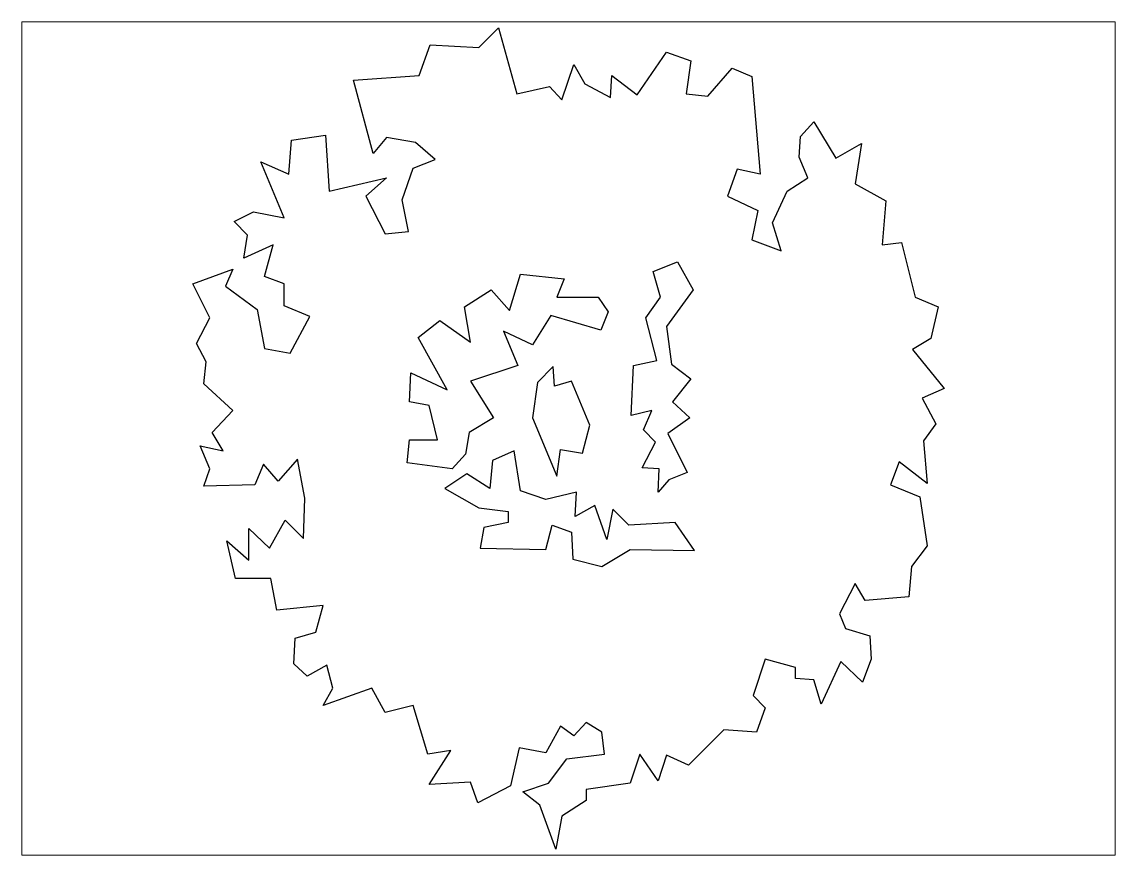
# Paper-space layout 'Layout1' of a CAD drawing. Header units: millimetres. Extents: x 1.05 to 9.45, y 0.8 to 7.2.
# The model-space entities are those that its viewports show. They can reach past a viewport. Long polylines and large blocks are cut down to what shows.
import ezdxf

# ---------------------------------------------------------------- set-up
doc = ezdxf.new("R2010")
doc.units = ezdxf.units.MM
doc.header["$MEASUREMENT"] = 0

# ---------------------------------------------------------------- blocks, each defined once
blk = doc.blocks.new('SYMBOL_Tree_3_2D')
at = {"color": 0, "linetype": 'ByBlock'}
for points in [[(-2244.5, -437.8), (-2205.9, -329.4), (-2268, -182.4), (-2120.7, -213.3), (-2190.5, -97.2), (-2058.9, 42.1), (-2244.5, 212.4), (-2229.1, 351.7), (-2291.1, 467.8), (-2205.9, 630.5), (-2314.3, 847.1), (-2058.9, 940), (-2105.2, 831.6), (-1904.1, 684.6), (-1857.5, 436.9), (-1695, 406), (-1571.2, 638.2), (-1733.7, 707.8), (-1733.7, 847.1), (-1857.5, 893.7), (-1803.5, 1094.8), (-1989.1, 1009.6), (-1965.9, 1156.9), (-2051.2, 1241.8), (-1927.3, 1303.9), (-1733.7, 1265), (-1881, 1621.1), (-1702.8, 1543.9), (-1687.3, 1760.4), (-1470.5, 1791.6), (-1447.3, 1435.5), (-1083.5, 1520.5), (-1215.1, 1404.6), (-1091.2, 1164.6), (-944.2, 1180), (-982.8, 1381.1), (-913.3, 1582.5), (-774, 1636.6), (-897.8, 1745), (-1083.5, 1775.9), (-1168.7, 1675.5), (-1292.6, 2139.7), (-874.7, 2170.6), (-804.9, 2364.3), (-495.4, 2348.8), (-371.5, 2472.7), (-255.4, 2054.7), (-46.3, 2101.1), (30.9, 2015.9), (108.4, 2240.4), (178.2, 2116.6), (340.7, 2031.3), (348.4, 2170.6), (510.9, 2047), (696.8, 2317.9), (851.6, 2263.6), (820.7, 2054.7), (960, 2039.1), (1114.7, 2217.2), (1238.6, 2162.9), (1292.7, 1543.9), (1145.6, 1574.8), (1083.8, 1404.6), (1277.2, 1311.6), (1238.6, 1125.7), (1424.2, 1056.2), (1370.2, 1234.1), (1463.1, 1435.5), (1594.7, 1520.5), (1540.4, 1652), (1548.1, 1783.6), (1633.3, 1876.6), (1772.6, 1644.3), (1935.1, 1737.3), (1896.5, 1481.8), (2090.1, 1373.4), (2066.7, 1094.8), (2190.5, 1110.3), (2275.8, 762.1), (2422.8, 700.1), (2376.5, 498.7), (2260.3, 429.2), (2461.7, 181.5), (2322.1, 119.6), (2407.4, -43.1), (2329.9, -151.5), (2353.3, -422.4), (2175.1, -283.1), (2121, -430.1), (2306.7, -507.4), (2353.3, -817.1), (2252.6, -948.7), (2237.1, -1142.1), (1958.5, -1165.3), (1896.5, -1057.1), (1795.8, -1250.5), (1834.7, -1343.5), (1989.4, -1389.8), (1997.2, -1536.8), (1942.8, -1683.9), (1803.5, -1552.3), (1679.7, -1823.4), (1633.3, -1668.4), (1517.2, -1660.7), (1517.2, -1591.2), (1323.8, -1536.8), (1246.3, -1769.1), (1323.8, -1846.6), (1269.5, -2001.4), (1060.6, -1985.9), (836.1, -2210.4), (696.8, -2148.4), (642.5, -2310.9), (526.4, -2140.7), (464.6, -2326.3), (185.9, -2365.2), (185.9, -2434.7), (30.9, -2535.4), (-7.7, -2744.5), (-108.4, -2465.9), (-216.5, -2380.7), (-54, -2326.3), (62.1, -2171.6), (302.1, -2140.7), (286.4, -2001.4), (185.9, -1939.3), (108.4, -2024.5), (23.2, -1962.7), (-69.5, -2132.9), (-239.9, -2102), (-294, -2342), (-503.1, -2450.2), (-549.5, -2318.6), (-812.6, -2334.3), (-673.3, -2117.5), (-820.3, -2140.7), (-913.3, -1831.2), (-1091.2, -1877.5), (-1176.5, -1722.8), (-1486, -1831.2), (-1424.2, -1722.8), (-1462.8, -1575.7), (-1586.6, -1645.2), (-1671.9, -1568), (-1664.1, -1405.3), (-1532.6, -1366.6), (-1486, -1196.4), (-1780.3, -1227.3), (-1818.9, -1026), (-2043.4, -1026), (-2097.5, -786), (-1958.2, -909.8), (-1958.2, -708.7), (-1826.6, -832.6), (-1726, -654.4), (-1609.8, -770.5), (-1602.1, -515.1), (-1648.7, -267.4), (-1772.5, -406.9), (-1865.3, -298.5), (-1919.6, -430.1)], [(642.5, -476.5), (650.2, -329.4), (541.8, -321.7), (627, -159.2), (549.8, -81.7), (603.9, 42.1), (472.3, 11.2), (487.7, 328.5), (634.8, 359.4), (565.2, 630.5), (657.9, 762.1), (611.6, 924.6), (766.3, 986.4), (867, 808.5), (696.8, 576.2), (727.7, 336.2), (851.6, 243.5), (735.4, 96.2), (843.8, -4.2), (704.5, -104.9), (828.4, -352.6), (712.3, -399)], [(-665.6, -329.4), (-951.9, -290.8), (-936.5, -143.5), (-758.5, -143.5), (-812.6, 73), (-936.5, 96.2), (-928.7, 282.1), (-696.5, 173.7), (-882.4, 506.7), (-743.1, 614.8), (-549.5, 475.5), (-588.1, 700.1), (-417.9, 808.5), (-301.7, 676.9), (-232.2, 909.1), (46.6, 878), (0, 762.1), (263.2, 762.1), (325.2, 669.2), (278.7, 553), (-38.6, 646), (-154.7, 460.1), (-340.4, 545.3), (-247.7, 328.5), (-549.5, 227.8), (-402.4, -4.2), (-557.2, -97.2), (-580.4, -236.5)], [(-23.1, 320.8), (-123.8, 220.1), (-154.7, -4.2), (0, -375.8), (23.2, -205.6), (162.5, -228.7), (209.1, -50.8), (93, 227.8), (-15.4, 196.9)], [(-572.6, -360.3), (-711.9, -453.3), (-495.4, -577.1), (-309.5, -600.3), (-309.5, -670.1), (-464.2, -701), (-487.7, -832.6), (-69.5, -840.3), (-30.9, -685.5), (93, -731.9), (100.7, -902.1), (286.4, -948.7), (464.6, -840.3), (874.7, -848), (750.9, -670.1), (456.8, -685.5), (356.2, -584.9), (317.5, -778.3), (240, -561.7), (116.2, -631.2), (123.9, -476.5), (-69.5, -522.8), (-232.2, -468.7), (-270.8, -213.3), (-410.2, -275.3), (-425.6, -453.3)]]:
    blk.add_lwpolyline(points, close=True, dxfattribs=at)

msp = doc.modelspace()

# ---------------------------------------------------------------- block references
msp.add_blockref('SYMBOL_Tree_3_2D', (0, 0))

psp = doc.layouts.get("Layout1")

# ---------------------------------------------------------------- viewports
at = {"layer": '0'}
psp.add_viewport(center=(5.25, 4), size=(8.4, 6.4), view_center_point=(73.6772, -135.9158), view_height=5293.714284, dxfattribs=at)

doc.saveas('drawing.dxf')
